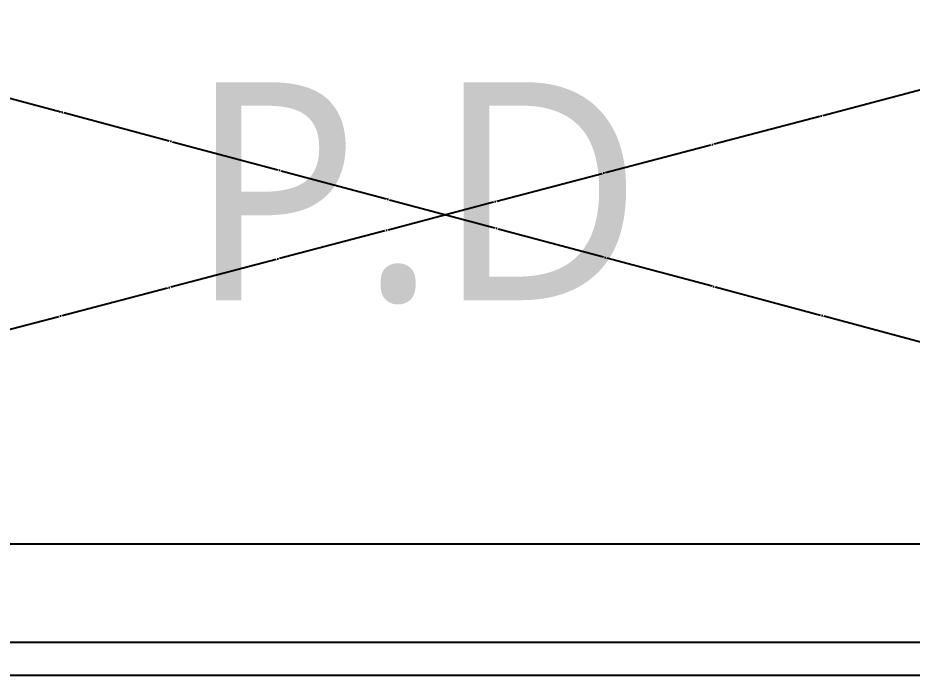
# Model space of a CAD drawing. Header units: inches. Extents: x 5877 to 13759, y 12099 to 29642.
# Drawn here: x 7046 to 7866, y 20695 to 21298 of the extents above; entities that cross this region are included whole.
import ezdxf
from ezdxf.enums import TextEntityAlignment as Align

# ---------------------------------------------------------------- set-up
doc = ezdxf.new("R2010")
doc.units = ezdxf.units.IN
doc.header["$MEASUREMENT"] = 0
doc.linetypes.add('CEN', pattern=[103, 100, -1.5, 0, -1.5])
for name, color, linetype in [('A-CEN1', 1, 'CEN'), ('A-FIN1', 6, 'Continuous'), ('A-TXT1', 3, 'Continuous'), ('XR-NEW301$0$SEC-WAL-GRN', 3, 'Continuous')]:
    doc.layers.add(name, color=color, linetype=linetype)
doc.styles.add('맑은 고딕', font='')
doc.styles.get('맑은 고딕').set_extended_font_data('Malgun Gothic')

msp = doc.modelspace()

# ---------------------------------------------------------------- linework, layer by layer
at = {"layer": 'A-CEN1', "color": 0}
for p, q in [((6291.06, 21424.12), (8568.63, 20814.95)), ((6288.63, 20814.95), (8568.63, 21414.95))]:
    msp.add_line(p, q, dxfattribs=at)
at = {"layer": 'A-FIN1', "color": 0, "ltscale": 200}
msp.add_line((6318.63, 20694.95), (8538.63, 20694.95), dxfattribs=at)
at = {"layer": 'XR-NEW301$0$SEC-WAL-GRN', "color": 0}
for p, q in [((8568.63, 20814.95), (6288.63, 20814.95)), ((8568.63, 20724.95), (6288.63, 20724.95)), ((8568.63, 20724.95), (6943.63, 20724.95))]:
    msp.add_line(p, q, dxfattribs=at)

# ---------------------------------------------------------------- texts
at = {"layer": 'A-TXT1', "color": 0, "ltscale": 20, "style": '맑은 고딕'}
msp.add_text('P.D', height=200, rotation=360, dxfattribs=at).set_placement((7410.72, 21138.91), align=Align.MIDDLE_CENTER)

doc.saveas('drawing.dxf')
